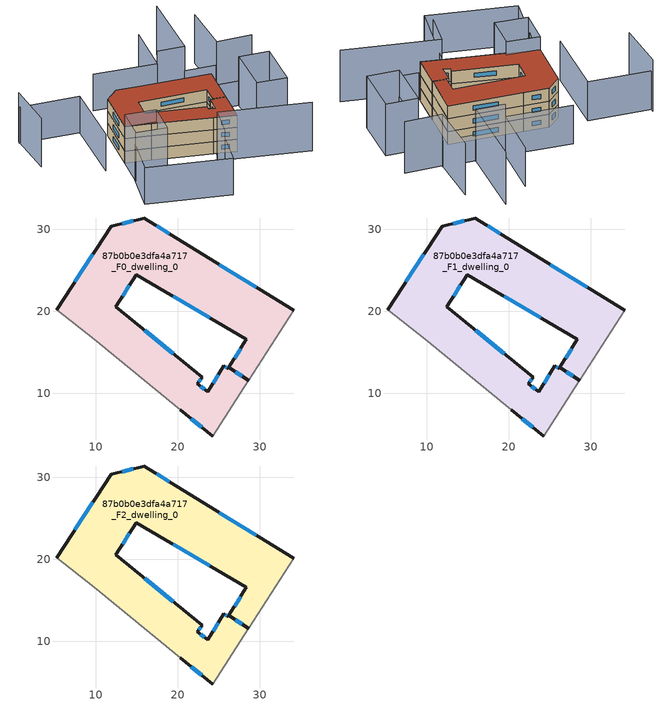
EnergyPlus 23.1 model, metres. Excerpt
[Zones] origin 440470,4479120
87b0b0e3dfa4a717_F0_dwelling_0
 floor ground (EU_floor_Construction): 34.14,20.15 28.63,11.61 26.23,13.16 28.36,16.62 14.95,24.5 12.4,20.54 22.98,11.99 22.35,11.18 23.65,10.21 25.61,13.35 26.13,13.01 26.2,13.12 28.6,11.57 24.23,4.81 20.29,8 9.78,16.6 5.22,20.2 11.85,30.38 15.88,31.39 20.51,28.5 z0
 wall outside (EU_wall_Construction): 28.6,11.57 26.2,13.12 26.13,13.01 25.61,13.35 23.65,10.21 22.35,11.18 22.98,11.99 12.4,20.54 14.95,24.5 28.36,16.62 26.23,13.16 28.63,11.61 / 20.29,8 24.23,4.81 / 34.14,20.15 20.51,28.5 15.88,31.39 11.85,30.38 5.22,20.2 z0:3
 wall adiabatic (EU_wall_Construction): 28.63,11.61 34.14,20.15 / 24.23,4.81 28.6,11.57 / 5.22,20.2 9.78,16.6 20.29,8 z0:3
 window (EU_Window_Construction): 27.03,12.64 27.83,12.13 / 27.65,15.46 26.94,14.32 / 19.44,21.86 23.88,19.25 / 13.25,21.86 14.1,23.17 / 19.44,14.85 15.93,17.68 / 22.56,11.45 22.77,11.72 / 23.22,10.53 22.78,10.86 / 24.95,12.3 24.3,11.26 / 25.96,13.12 25.78,13.24 / 27.8,12.09 27,12.6 / 21.61,6.93 22.92,5.87 / 9.64,26.98 7.44,23.6 / 14.53,31.05 13.2,30.72 / 18.96,29.47 17.43,30.43 / 29.58,22.94 25.07,25.71 z1:2
87b0b0e3dfa4a717_F1_dwelling_0
 floor to 87b0b0e3dfa4a717_F0_dwelling_0 (EU_floor_Construction): 34.14,20.15 28.63,11.61 26.23,13.16 28.36,16.62 14.95,24.5 12.4,20.54 22.98,11.99 22.35,11.18 23.65,10.21 25.61,13.35 26.13,13.01 26.2,13.12 28.6,11.57 24.23,4.81 20.29,8 9.78,16.6 5.22,20.2 11.85,30.38 15.88,31.39 20.51,28.5 z3
 wall outside (EU_wall_Construction): 28.6,11.57 26.2,13.12 26.13,13.01 25.61,13.35 23.65,10.21 22.35,11.18 22.98,11.99 12.4,20.54 14.95,24.5 28.36,16.62 26.23,13.16 28.63,11.61 / 20.29,8 24.23,4.81 / 34.14,20.15 20.51,28.5 15.88,31.39 11.85,30.38 5.22,20.2 z3:6
 wall adiabatic (EU_wall_Construction): 28.63,11.61 34.14,20.15 / 24.23,4.81 28.6,11.57 / 5.22,20.2 9.78,16.6 20.29,8 z3:6
 window (EU_Window_Construction): 27.03,12.64 27.83,12.13 / 27.65,15.46 26.94,14.32 / 19.44,21.86 23.88,19.25 / 13.25,21.86 14.1,23.17 / 19.44,14.85 15.93,17.68 / 22.56,11.45 22.77,11.72 / 23.22,10.53 22.78,10.86 / 24.95,12.3 24.3,11.26 / 25.96,13.12 25.78,13.24 / 27.8,12.09 27,12.6 / 21.61,6.93 22.92,5.87 / 9.64,26.98 7.44,23.6 / 14.53,31.05 13.2,30.72 / 18.96,29.47 17.43,30.43 / 29.58,22.94 25.07,25.71 z4:5
87b0b0e3dfa4a717_F2_dwelling_0
 floor to 87b0b0e3dfa4a717_F1_dwelling_0 (EU_floor_Construction): 34.14,20.15 28.63,11.61 26.23,13.16 28.36,16.62 14.95,24.5 12.4,20.54 22.98,11.99 22.35,11.18 23.65,10.21 25.61,13.35 26.13,13.01 26.2,13.12 28.6,11.57 24.23,4.81 20.29,8 9.78,16.6 5.22,20.2 11.85,30.38 15.88,31.39 20.51,28.5 z6
 wall outside (EU_wall_Construction): 28.6,11.57 26.2,13.12 26.13,13.01 25.61,13.35 23.65,10.21 22.35,11.18 22.98,11.99 12.4,20.54 14.95,24.5 28.36,16.62 26.23,13.16 28.63,11.61 / 20.29,8 24.23,4.81 / 34.14,20.15 20.51,28.5 15.88,31.39 11.85,30.38 5.22,20.2 z6:9
 wall adiabatic (EU_wall_Construction): 28.63,11.61 34.14,20.15 / 24.23,4.81 28.6,11.57 / 5.22,20.2 9.78,16.6 20.29,8 z6:9
 window (EU_Window_Construction): 27.03,12.64 27.83,12.13 / 27.65,15.46 26.94,14.32 / 19.44,21.86 23.88,19.25 / 13.25,21.86 14.1,23.17 / 19.44,14.85 15.93,17.68 / 22.56,11.45 22.77,11.72 / 23.22,10.53 22.78,10.86 / 24.95,12.3 24.3,11.26 / 25.96,13.12 25.78,13.24 / 27.8,12.09 27,12.6 / 21.61,6.93 22.92,5.87 / 9.64,26.98 7.44,23.6 / 14.53,31.05 13.2,30.72 / 18.96,29.47 17.43,30.43 / 29.58,22.94 25.07,25.71 z7:8
 roof outside (EU_roof_Construction): 28.6,11.57 26.2,13.12 26.13,13.01 25.61,13.35 23.65,10.21 22.35,11.18 22.98,11.99 12.4,20.54 14.95,24.5 28.36,16.62 26.23,13.16 28.63,11.61 34.14,20.15 20.51,28.5 15.88,31.39 11.85,30.38 5.22,20.2 9.78,16.6 20.29,8 24.23,4.81 z9
shading: 13.65,-0.53 18.51,5.6 / 18.51,5.6 34.74,-7.3 / 48.36,20.64 41.27,24.49 / 41.27,24.49 47.18,35.41 / 44.79,43.94 35.5,28.53 / 35.5,28.53 30.13,31.76 / -2.11,43.39 -7.35,32.92 / 33.43,6.89 39.48,16.85 / 39.48,16.85 45.36,13.29 / 45.36,13.29 39.31,3.32 / 39.31,3.32 33.43,6.89 / 11.14,16.34 6.77,9.65 / 6.77,9.65 0.86,13.51 / 0.86,13.51 5.22,20.2 / 5.22,20.2 11.14,16.34 z0:12; -2.66,42.82 8.99,35.69 / 8.99,35.69 0.16,21.25 / 36.95,42.47 30.04,31.62 / 30.04,31.62 17.92,39.34 / 9.76,-6.11 -5.29,5.95 / -5.29,5.95 5.75,19.72 / 5.75,19.72 20.8,7.66 / 20.8,7.66 9.76,-6.11 z0:9; 41.47,24.86 35.46,28.48 / 33.86,20.34 39.62,16.77 / 39.62,16.77 29.51,0.46 / 29.51,0.46 23.75,4.03 / 23.75,4.03 33.86,20.34 z0:6
[Building]
EU S2 Campaign: North Axis=0; Terrain=City; Solar Distribution=FullExterior
[Site:Location]
Madrid: Latitude=40.5; Longitude=-3.5; Time Zone=1; Elevation=609
[SizingPeriod:WeatherFileDays]
AnnualSizingPeriod: Begin Month=1; Begin Day of Month=1; End Month=12; End Day of Month=31; Day of Week for Start Day=Monday; Use Weather File Daylight Saving Period=No; Use Weather File Rain and Snow Indicators=No
[MATERIAL]
EU_InternalMass_Material: Roughness=MediumRough; Thickness=0.1; Conductivity=1; Density=1800; Specific Heat=900; Thermal Absorptance=0.9; Solar Absorptance=0.7; Visible Absorptance=0.7
[MATERIAL:NOMASS] Roughness=MediumRough; Thermal Absorptance=0.9; Solar Absorptance=0.7; Visible Absorptance=0.7
Name | Thermal Resistance
EU_wall_NoMass | 0.459673
EU_roof_NoMass | 0.495815
EU_floor_NoMass | 0.788942
[WINDOWMATERIAL:SIMPLEGLAZINGSYSTEM]
EU_Window_SimpleGlazing: UFactor=4.26103; Solar Heat Gain Coefficient=0.85; Visible Transmittance=0.85
[CONSTRUCTION]
EU_wall_Construction: EU_wall_NoMass
EU_roof_Construction: EU_roof_NoMass
EU_floor_Construction: EU_floor_NoMass
EU_Window_Construction: EU_Window_SimpleGlazing
EU_InternalMass_Construction: EU_InternalMass_Material
[ZONE] Type=1; Multiplier=1; Ceiling Height=autocalculate; Floor Area=autocalculate; Part of Total Floor Area=Yes
Name | Volume
87b0b0e3dfa4a717_F0_dwelling_0 | 926.091
87b0b0e3dfa4a717_F1_dwelling_0; 87b0b0e3dfa4a717_F2_dwelling_0 | 926.092
[INTERNALMASS] Construction=EU_InternalMass_Construction; Surface Area=308.697
Name | Zone or ZoneList
87b0b0e3dfa4a717_F0_dwelling_0_EU_InternalMass | 87b0b0e3dfa4a717_F0_dwelling_0
87b0b0e3dfa4a717_F1_dwelling_0_EU_InternalMass | 87b0b0e3dfa4a717_F1_dwelling_0
87b0b0e3dfa4a717_F2_dwelling_0_EU_InternalMass | 87b0b0e3dfa4a717_F2_dwelling_0
[OTHEREQUIPMENT] Fuel Type=Electricity; Design Level Calculation Method=Watts/Area; Power per Zone Floor Area=1; Fraction Latent=0; Fraction Radiant=0; Fraction Lost=0; Carbon Dioxide Generation Rate=0; EndUse Subcategory=EU_Step8_InternalGains
Name | Zone or ZoneList or Space or SpaceList | Schedule
EU_Step8_InternalGain_87b0b0e3dfa4a717_F0_dwelling_0_f000 | 87b0b0e3dfa4a717_F0_dwelling_0 | EU_Step8_GainSchedule_87b0b0e3dfa4a717_F0_dwelling_0_f000
EU_Step8_InternalGain_87b0b0e3dfa4a717_F1_dwelling_0_f000 | 87b0b0e3dfa4a717_F1_dwelling_0 | EU_Step8_GainSchedule_87b0b0e3dfa4a717_F1_dwelling_0_f000
EU_Step8_InternalGain_87b0b0e3dfa4a717_F2_dwelling_0_f000 | 87b0b0e3dfa4a717_F2_dwelling_0 | EU_Step8_GainSchedule_87b0b0e3dfa4a717_F2_dwelling_0_f000
[ZONEVENTILATION:DESIGNFLOWRATE] Schedule=EU_AlwaysOn; Design Flow Rate Calculation Method=AirChanges/Hour; Air Changes per Hour=0.719161; Ventilation Type=Natural; Fan Pressure Rise=0; Fan Total Efficiency=1; Constant Term Coefficient=1; Temperature Term Coefficient=0; Velocity Term Coefficient=0; Velocity Squared Term Coefficient=0; Minimum Indoor Temperature=-100; Maximum Indoor Temperature=100; Delta Temperature=-100; Minimum Outdoor Temperature=-100; Maximum Outdoor Temperature=100; Maximum Wind Speed=40
Name | Zone or ZoneList or Space or SpaceList
EU_ConstantAir_87b0b0e3dfa4a717_F0_dwelling_0 | 87b0b0e3dfa4a717_F0_dwelling_0
EU_ConstantAir_87b0b0e3dfa4a717_F1_dwelling_0 | 87b0b0e3dfa4a717_F1_dwelling_0
EU_ConstantAir_87b0b0e3dfa4a717_F2_dwelling_0 | 87b0b0e3dfa4a717_F2_dwelling_0
[HVACTEMPLATE:THERMOSTAT] Constant Heating Setpoint=20; Constant Cooling Setpoint=50
EU_HeatOnly_87b0b0e3dfa4a717_F0_dwelling_0; EU_HeatOnly_87b0b0e3dfa4a717_F1_dwelling_0; EU_HeatOnly_87b0b0e3dfa4a717_F2_dwelling_0
[HVACTEMPLATE:ZONE:IDEALLOADSAIRSYSTEM] System Availability Schedule=EU_AlwaysOn; Maximum Heating Supply Air Temperature=50; Minimum Cooling Supply Air Temperature=13; Maximum Heating Supply Air Humidity Ratio=0.0156; Minimum Cooling Supply Air Humidity Ratio=0.0077; Heating Limit=NoLimit; Cooling Limit=NoLimit; Heating Availability Schedule=EU_AlwaysOn; Cooling Availability Schedule=EU_CoolingOff; Dehumidification Control Type=ConstantSensibleHeatRatio; Cooling Sensible Heat Ratio=0.7; Dehumidification Setpoint=60; Humidification Control Type=None; Humidification Setpoint=30; Outdoor Air Method=None; Outdoor Air Flow Rate per Person=0.00944; Outdoor Air Flow Rate per Zone Floor Area=0; Outdoor Air Flow Rate per Zone=0; Demand Controlled Ventilation Type=None; Outdoor Air Economizer Type=NoEconomizer; Heat Recovery Type=None; Sensible Heat Recovery Effectiveness=0.7; Latent Heat Recovery Effectiveness=0.65
Name | Template Thermostat
87b0b0e3dfa4a717_F0_dwelling_0 | EU_HeatOnly_87b0b0e3dfa4a717_F0_dwelling_0
87b0b0e3dfa4a717_F1_dwelling_0 | EU_HeatOnly_87b0b0e3dfa4a717_F1_dwelling_0
87b0b0e3dfa4a717_F2_dwelling_0 | EU_HeatOnly_87b0b0e3dfa4a717_F2_dwelling_0
[SIZING:ZONE] Zone Cooling Design Supply Air Temperature Input Method=SupplyAirTemperature; Zone Cooling Design Supply Air Temperature=13; Zone Heating Design Supply Air Temperature Input Method=SupplyAirTemperature; Zone Heating Design Supply Air Temperature=50; Zone Cooling Design Supply Air Humidity Ratio=0.008; Zone Heating Design Supply Air Humidity Ratio=0.008; Cooling Design Air Flow Method=DesignDay; Cooling Design Air Flow Rate=0; Cooling Minimum Air Flow per Zone Floor Area=0.000762; Cooling Minimum Air Flow=0; Cooling Minimum Air Flow Fraction=0.2; Heating Design Air Flow Method=DesignDay; Heating Design Air Flow Rate=0; Heating Maximum Air Flow per Zone Floor Area=0.002032; Heating Maximum Air Flow=0.141576; Heating Maximum Air Flow Fraction=0.3; Account for Dedicated Outdoor Air System=No; Dedicated Outdoor Air System Control Strategy=NeutralSupplyAir; Dedicated Outdoor Air Low Setpoint Temperature for Design=autosize; Dedicated Outdoor Air High Setpoint Temperature for Design=autosize; Zone Load Sizing Method=Sensible Load Only No Latent Load; Zone Latent Cooling Design Supply Air Humidity Ratio Input Method=HumidityRatioDifference; Zone Cooling Design Supply Air Humidity Ratio Difference=0.005; Zone Latent Heating Design Supply Air Humidity Ratio Input Method=HumidityRatioDifference; Zone Humidification Design Supply Air Humidity Ratio Difference=0.005
87b0b0e3dfa4a717_F0_dwelling_0; 87b0b0e3dfa4a717_F1_dwelling_0; 87b0b0e3dfa4a717_F2_dwelling_0
[SCHEDULE:CONSTANT]
Name | Hourly Value
EU_AlwaysOn | 1
EU_CoolingOff | 0
[SCHEDULE:FILE] Column Number=1; Rows to Skip at Top=0; Number of Hours of Data=8760; Column Separator=Comma; Interpolate to Timestep=No; Minutes per Item=60; Adjust Schedule for Daylight Savings=Yes
Name | File
EU_Step8_GainSchedule_87b0b0e3dfa4a717_F0_dwelling_0_f000 | ../../schedules/87b0b0e3dfa4a717/87b0b0e3dfa4a717_F0_dwelling_0_f000_gain.csv
EU_Step8_GainSchedule_87b0b0e3dfa4a717_F1_dwelling_0_f000 | ../../schedules/87b0b0e3dfa4a717/87b0b0e3dfa4a717_F1_dwelling_0_f000_gain.csv
EU_Step8_GainSchedule_87b0b0e3dfa4a717_F2_dwelling_0_f000 | ../../schedules/87b0b0e3dfa4a717/87b0b0e3dfa4a717_F2_dwelling_0_f000_gain.csv
